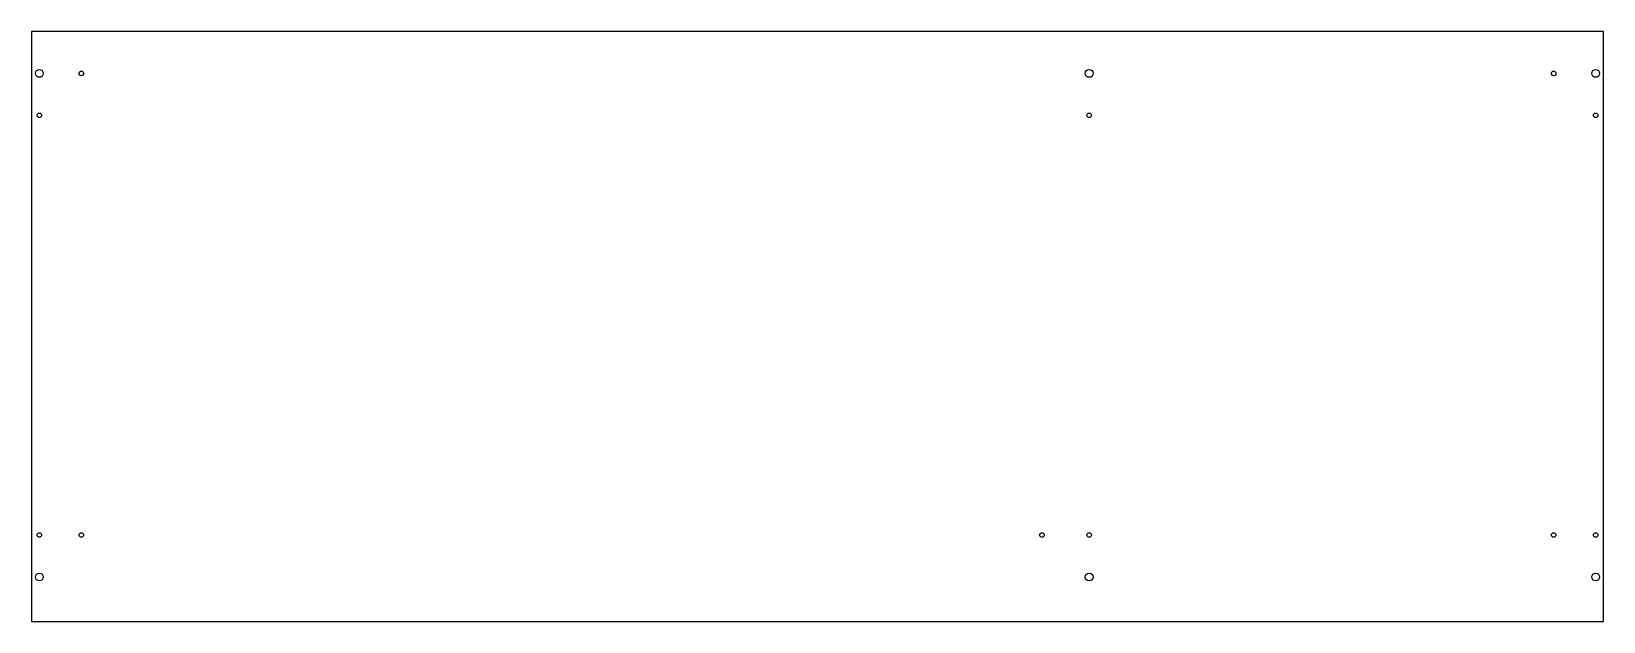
# Model space of a CAD drawing. Extents: x 0 to 1198, y 0 to 450.
import ezdxf

# ---------------------------------------------------------------- set-up
doc = ezdxf.new("R2010")
doc.units = 0
for name, color, linetype in [('LATOE10K50', 7, 'CONTINUOUS'), ('PANEL15K00', 7, 'CONTINUOUS'), ('VERTICA10K00', 7, 'CONTINUOUS'), ('VERTICA12K00', 7, 'CONTINUOUS'), ('VERTICA6K50', 7, 'CONTINUOUS')]:
    doc.layers.add(name, color=color, linetype=linetype)

msp = doc.modelspace()

# ---------------------------------------------------------------- linework, layer by layer
at = {"layer": 'LATOE10K50', "color": 0}
for centre in [(38, 418), (1160, 418), (6, 386), (806, 386), (1192, 386), (6, 66), (38, 66), (770, 66), (806, 66), (1160, 66), (1192, 66)]:
    msp.add_circle(centre, 1.75, dxfattribs=at)
at = {"layer": 'PANEL15K00', "color": 0}
msp.add_lwpolyline([(0, 0), (1198, 0), (1198, 450), (0, 450)], close=True, dxfattribs=at)
at = {"layer": 'VERTICA10K00', "color": 0}
for centre in [(1192, 418), (1192, 34)]:
    msp.add_circle(centre, 3, dxfattribs=at)
at = {"layer": 'VERTICA12K00', "color": 0}
for centre in [(6, 418), (806, 418), (6, 34), (806, 34)]:
    msp.add_circle(centre, 3, dxfattribs=at)
at = {"layer": 'VERTICA6K50', "color": 0}
for centre in [(38, 418), (1160, 418), (6, 386), (806, 386), (1192, 386), (6, 66), (38, 66), (770, 66), (806, 66), (1160, 66), (1192, 66)]:
    msp.add_circle(centre, 1.75, dxfattribs=at)

doc.saveas('drawing.dxf')
